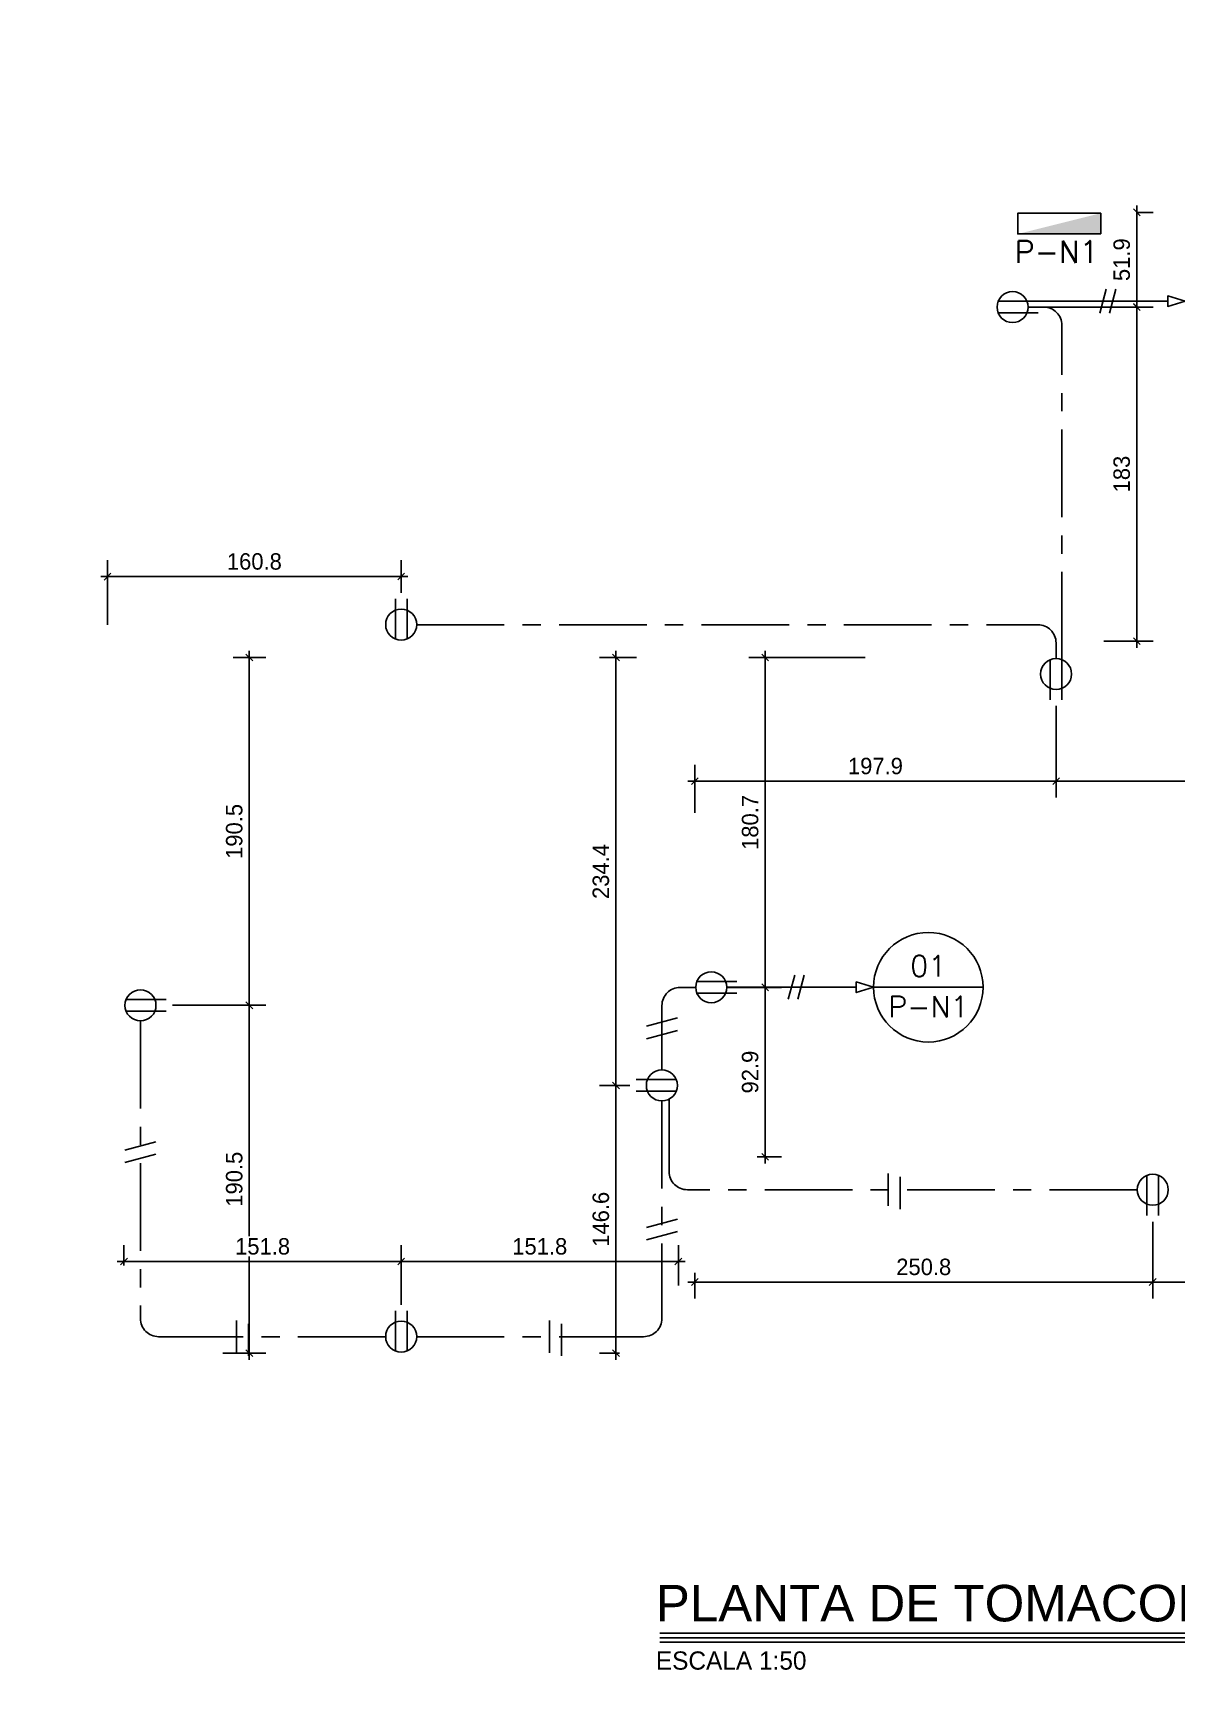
# Model space of a CAD drawing. Header units: millimetres. Extents: x 19439 to 19711, y 4351 to 4752.
# Drawn here: x 19463.34 to 19469.6, y 4513.97 to 4523.11 of the extents above; entities that cross this region are included whole.
import ezdxf
from ezdxf.enums import TextEntityAlignment as Align

# ---------------------------------------------------------------- set-up
doc = ezdxf.new("R2010")
doc.units = ezdxf.units.MM
doc.linetypes.add('ACAD_ISO04W100', pattern=[30, 24, -3, 0, -3])
for name, color, linetype in [('0 @ 0.5', 7, 'Continuous'), ('cotas', 1, 'Continuous'), ('cotas @ 500', 1, 'Continuous'), ('E-NOTE', 2, 'Continuous'), ('E-POWER', 4, 'Continuous'), ('E-POWER-CIRC', 3, 'ACAD_ISO04W100'), ('Simbols', 3, 'Continuous'), ('TEXTOS TITULOS @ 0.5', 3, 'Continuous')]:
    doc.layers.add(name, color=color, linetype=linetype)
doc.styles.add('century gothic', font='GOTHIC.TTF')
doc.styles.add('JACFER', font='romans.shx', dxfattribs={"oblique": 15})
doc.styles.add('NOTAS', font='GOTHIC.TTF')
doc.styles.add('ROMAN-S', font='romans.shx', dxfattribs={"oblique": 15})
doc.styles.add('SMCtitulos', font='sanss___.ttf')
doc.dimstyles.new('ANOTATIVE 100 SMCONSTRUCCIONES', dxfattribs={"dimscale": 0, "dimtxt": 0.18, "dimasz": 0.15, "dimexe": 0.18, "dimexo": 0.09, "dimgap": 0.1, "dimtad": 1, "dimzin": 0, "dimdsep": 46, "dimtxsty": 'century gothic', "dimblk1": 'FLECHA1', "dimblk2": 'FLECHA1', "dimsah": 1, "dimcen": 0.18, "dimdle": 0.075, "dimclrd": 1, "dimclre": 1, "dimclrt": 2, "dimaunit": 1, "dimadec": 0, "dimazin": 0, "dimtfac": 0.75, "dimtix": 1, "dimtmove": 2, "dimatfit": 3, "dimfxl": 0.09, "dimtvp": 1.5, "dimtfill": 1, "dimtolj": 1, "dimtzin": 0, "dimarcsym": 0})
doc.dimstyles.new('ANOTATIVE CM SMCONSTRUCCIONES', dxfattribs={"dimscale": 0, "dimtxt": 0.18, "dimasz": 0.15, "dimexe": 0.18, "dimexo": 0.18, "dimgap": 0.07, "dimtad": 1, "dimdec": 1, "dimlfac": 100, "dimdsep": 46, "dimtxsty": 'century gothic', "dimblk1": 'FLECHA1', "dimblk2": 'FLECHA1', "dimsah": 1, "dimcen": 0.18, "dimdle": 0.075, "dimclrd": 1, "dimclre": 1, "dimclrt": 2, "dimaunit": 1, "dimadec": 0, "dimazin": 2, "dimtfac": 0.75, "dimtdec": 1, "dimtix": 1, "dimtmove": 2, "dimatfit": 3, "dimfxl": 0.09, "dimtvp": 1.5, "dimtfill": 1, "dimtolj": 1, "dimtzin": 0, "dimarcsym": 0})

# ---------------------------------------------------------------- blocks, each defined once
blk = doc.blocks.new('FLECHA1')
at = {"color": 4}
blk.add_line((-0.24618, -0.24808), (0.24808, 0.25), dxfattribs=at)
at = {"color": 1}
blk.add_line((-1, 0), (0.49616, 0), dxfattribs=at)
blk = doc.blocks.new('*D467')
at = {"layer": 'cotas', "color": 1, "lineweight": -2, "transparency": 16777216}
for p, q in [((19614.326, 4625.8448), (19614.326, 4700.8448)), ((19570.9836, 4550.8448), (19524.326, 4550.8448)), ((19614.326, 4548.4298), (19614.326, 4550.8448)), ((19570.5339, 4548.4298), (19524.326, 4548.4298)), ((19614.326, 4473.4298), (19614.326, 4398.4298))]:
    blk.add_line(p, q, dxfattribs=at)
at = {"layer": 'Defpoints', "color": 0, "transparency": 16777216}
for p in [(19614.326, 4550.8448), (19615.9836, 4550.8448), (19615.5339, 4548.4298)]:
    blk.add_point(p, dxfattribs=at)
at = {"layer": 'cotas', "color": 1, "lineweight": -2, "transparency": 16777216, "xscale": 75, "yscale": 75, "zscale": 75}
for p, rotation in [((19614.326, 4550.8448), 270), ((19614.326, 4548.4298), 90)]:
    blk.add_blockref('FLECHA1', p, dxfattribs=dict(at, rotation=rotation))
at = {"layer": 'cotas', "color": 2, "transparency": 16777216, "insert": (19517.3376, 4549.6373), "char_height": 90, "attachment_point": 5, "rotation": 90, "style": 'century gothic', "bg_fill": 3, "box_fill_scale": 1.1, "bg_fill_color": 256, "bg_fill_true_color": 13158600, "bg_fill_transparency": 0}
blk.add_mtext('\\A1;2.42', dxfattribs=at)
blk = doc.blocks.new('*U406')
at = {"color": 2}
blk.add_line((0, 0.052), (8.462, 0.052), dxfattribs=at)
at = {"color": 250}
blk.add_line((0, 0), (8.462, 0), dxfattribs=at)
at = {"color": 7}
blk.add_line((0, -0.047), (8.462, -0.047), dxfattribs=at)
at = {"color": 0, "linetype": 'ByBlock', "lineweight": -2, "style": 'NOTAS'}
for tag, p in [('1TITLE', (0.027, 1.014)), ('2TITLE', (-0.043, 0.181))]:
    blk.add_attdef(tag, p, '', height=0.3, dxfattribs=at)
blk.add_attdef('SCALE', text='', height=0.18, dxfattribs=at).set_placement((-0.043, -0.148), align=Align.TOP_LEFT)
blk = doc.blocks.new('TOMACORRIENTE')
at = {"layer": 'E-POWER', "ltscale": 0.5}
for p, q in [((11.83, 15.92), (11.83, 16.243)), ((11.924, 15.92), (11.924, 16.243))]:
    blk.add_line(p, q, dxfattribs=at)
blk.add_circle((11.877, 16.036), 0.125, dxfattribs=at)
blk = doc.blocks.new('*D437')
at = {"color": 1, "lineweight": -2, "transparency": 16777216}
for p, q in [((19464.4311, 4519.6925), (19464.6102, 4519.6925)), ((19464.5202, 4517.8625), (19464.5202, 4519.6175)), ((19464.0987, 4517.7875), (19464.6102, 4517.7875))]:
    blk.add_line(p, q, dxfattribs=at)
at = {"layer": 'Defpoints', "color": 0, "transparency": 16777216}
for p in [(19464.3411, 4519.6925), (19464.5202, 4519.6925), (19464.0087, 4517.7875)]:
    blk.add_point(p, dxfattribs=at)
at = {"color": 1, "lineweight": -2, "transparency": 16777216, "xscale": 0.075, "yscale": 0.075, "zscale": 0.075}
for p, rotation in [((19464.5202, 4519.6925), 90), ((19464.5202, 4517.7875), 270)]:
    blk.add_blockref('FLECHA1', p, dxfattribs=dict(at, rotation=rotation))
at = {"color": 2, "transparency": 16777216, "insert": (19464.4379, 4518.74), "char_height": 0.09, "attachment_point": 5, "rotation": 90, "style": 'century gothic', "bg_fill": 3, "box_fill_scale": 1.1, "bg_fill_color": 256, "bg_fill_true_color": 13158600, "bg_fill_transparency": 0}
blk.add_mtext('\\A1;190.5', dxfattribs=at)
blk = doc.blocks.new('*D438')
at = {"color": 1, "lineweight": -2, "transparency": 16777216}
for p, q in [((19464.0987, 4517.7875), (19464.6102, 4517.7875)), ((19464.5202, 4517.7125), (19464.5202, 4515.9575)), ((19464.3753, 4515.8825), (19464.6102, 4515.8825))]:
    blk.add_line(p, q, dxfattribs=at)
at = {"layer": 'Defpoints', "color": 0, "transparency": 16777216}
for p in [(19464.0087, 4517.7875), (19464.2853, 4515.8825), (19464.5202, 4515.8825)]:
    blk.add_point(p, dxfattribs=at)
at = {"color": 1, "lineweight": -2, "transparency": 16777216, "xscale": 0.075, "yscale": 0.075, "zscale": 0.075}
for p, rotation in [((19464.5202, 4517.7875), 90), ((19464.5202, 4515.8825), 270)]:
    blk.add_blockref('FLECHA1', p, dxfattribs=dict(at, rotation=rotation))
at = {"color": 2, "transparency": 16777216, "insert": (19464.4379, 4516.835), "char_height": 0.09, "attachment_point": 5, "rotation": 90, "style": 'century gothic', "bg_fill": 3, "box_fill_scale": 1.1, "bg_fill_color": 256, "bg_fill_true_color": 13158600, "bg_fill_transparency": 0}
blk.add_mtext('\\A1;190.5', dxfattribs=at)
blk = doc.blocks.new('*D439')
at = {"color": 1, "lineweight": -2, "transparency": 16777216}
for p, q in [((19463.8337, 4516.3622), (19463.8337, 4516.4745)), ((19465.3518, 4516.1475), (19465.3518, 4516.4745)), ((19463.9087, 4516.3845), (19465.2768, 4516.3845))]:
    blk.add_line(p, q, dxfattribs=at)
at = {"layer": 'Defpoints', "color": 0, "transparency": 16777216}
for p in [(19465.3518, 4516.3845), (19463.8337, 4516.2722), (19465.3518, 4516.0575)]:
    blk.add_point(p, dxfattribs=at)
at = {"color": 1, "lineweight": -2, "transparency": 16777216, "xscale": 0.075, "yscale": 0.075, "zscale": 0.075, "rotation": 180}
blk.add_blockref('FLECHA1', (19463.8337, 4516.3845), dxfattribs=at)
at = {"color": 1, "lineweight": -2, "transparency": 16777216, "xscale": 0.075, "yscale": 0.075, "zscale": 0.075}
blk.add_blockref('FLECHA1', (19465.3518, 4516.3845), dxfattribs=at)
at = {"color": 2, "transparency": 16777216, "insert": (19464.5928, 4516.4668), "char_height": 0.09, "attachment_point": 5, "style": 'century gothic', "bg_fill": 3, "box_fill_scale": 1.1, "bg_fill_color": 256, "bg_fill_true_color": 13158600, "bg_fill_transparency": 0}
blk.add_mtext('\\A1;151.8', dxfattribs=at)
blk = doc.blocks.new('*D440')
at = {"color": 1, "lineweight": -2, "transparency": 16777216}
for p, q in [((19465.3518, 4516.1475), (19465.3518, 4516.4745)), ((19466.8699, 4516.2522), (19466.8699, 4516.4745)), ((19465.4268, 4516.3845), (19466.7949, 4516.3845))]:
    blk.add_line(p, q, dxfattribs=at)
at = {"layer": 'Defpoints', "color": 0, "transparency": 16777216}
for p in [(19466.8699, 4516.3845), (19466.8699, 4516.1622), (19465.3518, 4516.0575)]:
    blk.add_point(p, dxfattribs=at)
at = {"color": 1, "lineweight": -2, "transparency": 16777216, "xscale": 0.075, "yscale": 0.075, "zscale": 0.075, "rotation": 180}
blk.add_blockref('FLECHA1', (19465.3518, 4516.3845), dxfattribs=at)
at = {"color": 1, "lineweight": -2, "transparency": 16777216, "xscale": 0.075, "yscale": 0.075, "zscale": 0.075}
blk.add_blockref('FLECHA1', (19466.8699, 4516.3845), dxfattribs=at)
at = {"color": 2, "transparency": 16777216, "insert": (19466.1109, 4516.4668), "char_height": 0.09, "attachment_point": 5, "style": 'century gothic', "bg_fill": 3, "box_fill_scale": 1.1, "bg_fill_color": 256, "bg_fill_true_color": 13158600, "bg_fill_transparency": 0}
blk.add_mtext('\\A1;151.8', dxfattribs=at)
blk = doc.blocks.new('*D441')
at = {"color": 1, "lineweight": -2, "transparency": 16777216}
for p, q in [((19466.6049, 4517.3485), (19466.4382, 4517.3485)), ((19466.5282, 4517.2735), (19466.5282, 4515.9575)), ((19466.5483, 4515.8825), (19466.4382, 4515.8825))]:
    blk.add_line(p, q, dxfattribs=at)
at = {"layer": 'Defpoints', "color": 0, "transparency": 16777216}
for p in [(19466.6949, 4517.3485), (19466.5282, 4515.8825), (19466.6383, 4515.8825)]:
    blk.add_point(p, dxfattribs=at)
at = {"color": 1, "lineweight": -2, "transparency": 16777216, "xscale": 0.075, "yscale": 0.075, "zscale": 0.075}
for p, rotation in [((19466.5282, 4517.3485), 90), ((19466.5282, 4515.8825), 270)]:
    blk.add_blockref('FLECHA1', p, dxfattribs=dict(at, rotation=rotation))
at = {"color": 2, "transparency": 16777216, "insert": (19466.4459, 4516.6155), "char_height": 0.09, "attachment_point": 5, "rotation": 90, "style": 'century gothic', "bg_fill": 3, "box_fill_scale": 1.1, "bg_fill_color": 256, "bg_fill_true_color": 13158600, "bg_fill_transparency": 0}
blk.add_mtext('\\A1;146.6', dxfattribs=at)
blk = doc.blocks.new('*D442')
at = {"color": 1, "lineweight": -2, "transparency": 16777216}
for p, q in [((19466.6415, 4519.6925), (19466.4382, 4519.6925)), ((19466.5282, 4517.4235), (19466.5282, 4519.6175)), ((19466.6049, 4517.3485), (19466.4382, 4517.3485))]:
    blk.add_line(p, q, dxfattribs=at)
at = {"layer": 'Defpoints', "color": 0, "transparency": 16777216}
for p in [(19466.5282, 4519.6925), (19466.7315, 4519.6925), (19466.6949, 4517.3485)]:
    blk.add_point(p, dxfattribs=at)
at = {"color": 1, "lineweight": -2, "transparency": 16777216, "xscale": 0.075, "yscale": 0.075, "zscale": 0.075}
for p, rotation in [((19466.5282, 4519.6925), 90), ((19466.5282, 4517.3485), 270)]:
    blk.add_blockref('FLECHA1', p, dxfattribs=dict(at, rotation=rotation))
at = {"color": 2, "transparency": 16777216, "insert": (19466.4459, 4518.5205), "char_height": 0.09, "attachment_point": 5, "rotation": 90, "style": 'century gothic', "bg_fill": 3, "box_fill_scale": 1.1, "bg_fill_color": 256, "bg_fill_true_color": 13158600, "bg_fill_transparency": 0}
blk.add_mtext('\\A1;234.4', dxfattribs=at)
blk = doc.blocks.new('*D443')
at = {"color": 1, "lineweight": -2, "transparency": 16777216}
for p, q in [((19468.9387, 4519.4275), (19468.9387, 4518.9255)), ((19466.9599, 4518.8421), (19466.9599, 4519.1055)), ((19467.0349, 4519.0155), (19468.8637, 4519.0155))]:
    blk.add_line(p, q, dxfattribs=at)
at = {"layer": 'Defpoints', "color": 0, "transparency": 16777216}
for p in [(19468.9387, 4519.5175), (19468.9387, 4519.0155), (19466.9599, 4518.7521)]:
    blk.add_point(p, dxfattribs=at)
at = {"color": 1, "lineweight": -2, "transparency": 16777216, "xscale": 0.075, "yscale": 0.075, "zscale": 0.075, "rotation": 180}
blk.add_blockref('FLECHA1', (19466.9599, 4519.0155), dxfattribs=at)
at = {"color": 1, "lineweight": -2, "transparency": 16777216, "xscale": 0.075, "yscale": 0.075, "zscale": 0.075}
blk.add_blockref('FLECHA1', (19468.9387, 4519.0155), dxfattribs=at)
at = {"color": 2, "transparency": 16777216, "insert": (19467.9493, 4519.0978), "char_height": 0.09, "attachment_point": 5, "style": 'century gothic', "bg_fill": 3, "box_fill_scale": 1.1, "bg_fill_color": 256, "bg_fill_true_color": 13158600, "bg_fill_transparency": 0}
blk.add_mtext('\\A1;197.9', dxfattribs=at)
blk = doc.blocks.new('*D444')
at = {"color": 1, "lineweight": -2, "transparency": 16777216}
for p, q in [((19470.8074, 4519.5893), (19470.8074, 4518.9255)), ((19468.9387, 4519.4275), (19468.9387, 4518.9255)), ((19469.0137, 4519.0155), (19470.7324, 4519.0155))]:
    blk.add_line(p, q, dxfattribs=at)
at = {"layer": 'Defpoints', "color": 0, "transparency": 16777216}
for p in [(19470.8074, 4519.6793), (19468.9387, 4519.5175), (19470.8074, 4519.0155)]:
    blk.add_point(p, dxfattribs=at)
at = {"color": 1, "lineweight": -2, "transparency": 16777216, "xscale": 0.075, "yscale": 0.075, "zscale": 0.075, "rotation": 180}
blk.add_blockref('FLECHA1', (19468.9387, 4519.0155), dxfattribs=at)
at = {"color": 1, "lineweight": -2, "transparency": 16777216, "xscale": 0.075, "yscale": 0.075, "zscale": 0.075}
blk.add_blockref('FLECHA1', (19470.8074, 4519.0155), dxfattribs=at)
at = {"color": 2, "transparency": 16777216, "insert": (19469.8731, 4519.0978), "char_height": 0.09, "attachment_point": 5, "style": 'century gothic', "bg_fill": 3, "box_fill_scale": 1.1, "bg_fill_color": 256, "bg_fill_true_color": 13158600, "bg_fill_transparency": 0}
blk.add_mtext('\\A1;186.9', dxfattribs=at)
blk = doc.blocks.new('*D445')
at = {"color": 1, "lineweight": -2, "transparency": 16777216}
for p, q in [((19469.4679, 4516.6025), (19469.4679, 4516.182)), ((19466.9599, 4516.3226), (19466.9599, 4516.182)), ((19469.3929, 4516.272), (19467.0349, 4516.272))]:
    blk.add_line(p, q, dxfattribs=at)
at = {"layer": 'Defpoints', "color": 0, "transparency": 16777216}
for p in [(19469.4679, 4516.6925), (19466.9599, 4516.4126), (19466.9599, 4516.272)]:
    blk.add_point(p, dxfattribs=at)
at = {"color": 1, "lineweight": -2, "transparency": 16777216, "xscale": 0.075, "yscale": 0.075, "zscale": 0.075, "rotation": 180}
blk.add_blockref('FLECHA1', (19466.9599, 4516.272), dxfattribs=at)
at = {"color": 1, "lineweight": -2, "transparency": 16777216, "xscale": 0.075, "yscale": 0.075, "zscale": 0.075}
blk.add_blockref('FLECHA1', (19469.4679, 4516.272), dxfattribs=at)
at = {"color": 2, "transparency": 16777216, "insert": (19468.2139, 4516.3543), "char_height": 0.09, "attachment_point": 5, "style": 'century gothic', "bg_fill": 3, "box_fill_scale": 1.1, "bg_fill_color": 256, "bg_fill_true_color": 13158600, "bg_fill_transparency": 0}
blk.add_mtext('\\A1;250.8', dxfattribs=at)
blk = doc.blocks.new('*D446')
at = {"color": 1, "lineweight": -2, "transparency": 16777216}
for p, q in [((19469.4679, 4516.6025), (19469.4679, 4516.182)), ((19470.8074, 4516.4429), (19470.8074, 4516.182)), ((19469.5429, 4516.272), (19470.7324, 4516.272))]:
    blk.add_line(p, q, dxfattribs=at)
at = {"layer": 'Defpoints', "color": 0, "transparency": 16777216}
for p in [(19469.4679, 4516.6925), (19470.8074, 4516.5329), (19470.8074, 4516.272)]:
    blk.add_point(p, dxfattribs=at)
at = {"color": 1, "lineweight": -2, "transparency": 16777216, "xscale": 0.075, "yscale": 0.075, "zscale": 0.075, "rotation": 180}
blk.add_blockref('FLECHA1', (19469.4679, 4516.272), dxfattribs=at)
at = {"color": 1, "lineweight": -2, "transparency": 16777216, "xscale": 0.075, "yscale": 0.075, "zscale": 0.075}
blk.add_blockref('FLECHA1', (19470.8074, 4516.272), dxfattribs=at)
at = {"color": 2, "transparency": 16777216, "insert": (19470.1377, 4516.3543), "char_height": 0.09, "attachment_point": 5, "style": 'century gothic', "bg_fill": 3, "box_fill_scale": 1.1, "bg_fill_color": 256, "bg_fill_true_color": 13158600, "bg_fill_transparency": 0}
blk.add_mtext('\\A1;133.9', dxfattribs=at)
blk = doc.blocks.new('*D453')
at = {"color": 1, "lineweight": -2, "transparency": 16777216}
for p, q in [((19463.7437, 4519.8725), (19463.7437, 4520.2259)), ((19465.3518, 4520.0475), (19465.3518, 4520.2259)), ((19465.2768, 4520.1359), (19463.8187, 4520.1359))]:
    blk.add_line(p, q, dxfattribs=at)
at = {"layer": 'Defpoints', "color": 0, "transparency": 16777216}
for p in [(19463.7437, 4520.1359), (19465.3518, 4519.9575), (19463.7437, 4519.7825)]:
    blk.add_point(p, dxfattribs=at)
at = {"color": 1, "lineweight": -2, "transparency": 16777216, "xscale": 0.075, "yscale": 0.075, "zscale": 0.075, "rotation": 180}
blk.add_blockref('FLECHA1', (19463.7437, 4520.1359), dxfattribs=at)
at = {"color": 1, "lineweight": -2, "transparency": 16777216, "xscale": 0.075, "yscale": 0.075, "zscale": 0.075}
blk.add_blockref('FLECHA1', (19465.3518, 4520.1359), dxfattribs=at)
at = {"color": 2, "transparency": 16777216, "insert": (19464.5478, 4520.2182), "char_height": 0.09, "attachment_point": 5, "style": 'century gothic', "bg_fill": 3, "box_fill_scale": 1.1, "bg_fill_color": 256, "bg_fill_true_color": 13158600, "bg_fill_transparency": 0}
blk.add_mtext('\\A1;160.8', dxfattribs=at)
blk = doc.blocks.new('*D456')
at = {"color": 1, "lineweight": -2, "transparency": 16777216}
for p, q in [((19468.7899, 4521.6122), (19469.4706, 4521.6122)), ((19469.3806, 4521.5372), (19469.3806, 4519.8575)), ((19469.1996, 4519.7825), (19469.4706, 4519.7825))]:
    blk.add_line(p, q, dxfattribs=at)
at = {"layer": 'Defpoints', "color": 0, "transparency": 16777216}
for p in [(19468.6999, 4521.6122), (19469.1096, 4519.7825), (19469.3806, 4519.7825)]:
    blk.add_point(p, dxfattribs=at)
at = {"color": 1, "lineweight": -2, "transparency": 16777216, "xscale": 0.075, "yscale": 0.075, "zscale": 0.075}
for p, rotation in [((19469.3806, 4521.6122), 90), ((19469.3806, 4519.7825), 270)]:
    blk.add_blockref('FLECHA1', p, dxfattribs=dict(at, rotation=rotation))
at = {"color": 2, "transparency": 16777216, "insert": (19469.2984, 4520.6974), "char_height": 0.09, "attachment_point": 5, "rotation": 90, "style": 'century gothic', "bg_fill": 3, "box_fill_scale": 1.1, "bg_fill_color": 256, "bg_fill_true_color": 13158600, "bg_fill_transparency": 0}
blk.add_mtext('\\A1;183', dxfattribs=at)
blk = doc.blocks.new('*D457')
at = {"color": 1, "lineweight": -2, "transparency": 16777216}
for p, q in [((19469.3776, 4522.1309), (19469.4706, 4522.1309)), ((19469.3806, 4521.6872), (19469.3806, 4522.0559)), ((19469.4219, 4521.6122), (19469.4706, 4521.6122))]:
    blk.add_line(p, q, dxfattribs=at)
at = {"layer": 'Defpoints', "color": 0, "transparency": 16777216}
for p in [(19469.2876, 4522.1309), (19469.3806, 4522.1309), (19469.3319, 4521.6122)]:
    blk.add_point(p, dxfattribs=at)
at = {"color": 1, "lineweight": -2, "transparency": 16777216, "xscale": 0.075, "yscale": 0.075, "zscale": 0.075}
for p, rotation in [((19469.3806, 4522.1309), 90), ((19469.3806, 4521.6122), 270)]:
    blk.add_blockref('FLECHA1', p, dxfattribs=dict(at, rotation=rotation))
at = {"color": 2, "transparency": 16777216, "insert": (19469.2984, 4521.8716), "char_height": 0.09, "attachment_point": 5, "rotation": 90, "style": 'century gothic', "bg_fill": 3, "box_fill_scale": 1.1, "bg_fill_color": 256, "bg_fill_true_color": 13158600, "bg_fill_transparency": 0}
blk.add_mtext('\\A1;51.9', dxfattribs=at)
blk = doc.blocks.new('*D458')
at = {"color": 1, "lineweight": -2, "transparency": 16777216}
for p, q in [((19467.1399, 4517.886), (19467.4357, 4517.886)), ((19467.3457, 4517.811), (19467.3457, 4517.0325)), ((19467.301, 4516.9575), (19467.4357, 4516.9575))]:
    blk.add_line(p, q, dxfattribs=at)
at = {"layer": 'Defpoints', "color": 0, "transparency": 16777216}
for p in [(19467.0499, 4517.886), (19467.211, 4516.9575), (19467.3457, 4516.9575)]:
    blk.add_point(p, dxfattribs=at)
at = {"color": 1, "lineweight": -2, "transparency": 16777216, "xscale": 0.075, "yscale": 0.075, "zscale": 0.075}
for p, rotation in [((19467.3457, 4517.886), 90), ((19467.3457, 4516.9575), 270)]:
    blk.add_blockref('FLECHA1', p, dxfattribs=dict(at, rotation=rotation))
at = {"color": 2, "transparency": 16777216, "insert": (19467.2634, 4517.4218), "char_height": 0.09, "attachment_point": 5, "rotation": 90, "style": 'century gothic', "bg_fill": 3, "box_fill_scale": 1.1, "bg_fill_color": 256, "bg_fill_true_color": 13158600, "bg_fill_transparency": 0}
blk.add_mtext('\\A1;92.9', dxfattribs=at)
blk = doc.blocks.new('*D459')
at = {"color": 1, "lineweight": -2, "transparency": 16777216}
for p, q in [((19467.8923, 4519.6925), (19467.2557, 4519.6925)), ((19467.3457, 4517.961), (19467.3457, 4519.6175)), ((19467.1399, 4517.886), (19467.4357, 4517.886))]:
    blk.add_line(p, q, dxfattribs=at)
at = {"layer": 'Defpoints', "color": 0, "transparency": 16777216}
for p in [(19467.3457, 4519.6925), (19467.9823, 4519.6925), (19467.0499, 4517.886)]:
    blk.add_point(p, dxfattribs=at)
at = {"color": 1, "lineweight": -2, "transparency": 16777216, "xscale": 0.075, "yscale": 0.075, "zscale": 0.075}
for p, rotation in [((19467.3457, 4519.6925), 90), ((19467.3457, 4517.886), 270)]:
    blk.add_blockref('FLECHA1', p, dxfattribs=dict(at, rotation=rotation))
at = {"color": 2, "transparency": 16777216, "insert": (19467.2634, 4518.7893), "char_height": 0.09, "attachment_point": 5, "rotation": 90, "style": 'century gothic', "bg_fill": 3, "box_fill_scale": 1.1, "bg_fill_color": 256, "bg_fill_true_color": 13158600, "bg_fill_transparency": 0}
blk.add_mtext('\\A1;180.7', dxfattribs=at)
blk = doc.blocks.new('*U750')
at = {"layer": 'cotas @ 500'}
dim = blk.add_linear_dim(base=(19614.3260382735, 4550.8448237801), p1=(19615.5338597089, 4548.4298237801), p2=(19615.9836080801, 4550.8448237801), angle=90, dimstyle='ANOTATIVE 100 SMCONSTRUCCIONES', override={"dimscale": 500, "dimtix": 1, "dimtofl": 1, "dimtmove": 1, "dimatfit": 1}, dxfattribs=at)
dim.commit()
dim.dimension.update_dxf_attribs({"geometry": '*D467', "text_midpoint": (19517.3375950376, 4549.6373237801)})

msp = doc.modelspace()

# ---------------------------------------------------------------- block references
at = {"layer": 'cotas'}
msp.add_blockref('*U750', (0, 0), dxfattribs=at)

# ---------------------------------------------------------------- next in the draw order: hatches: boundary and pattern name
at = {"layer": 'Simbols', "ltscale": 0.035}
msp.add_hatch(color=2, dxfattribs=at).paths.add_polyline_path([(19469.1831, 4522.1259), (19468.7292, 4522.0125), (19469.1831, 4522.0125)])

# ---------------------------------------------------------------- next in the draw order: linework, layer by layer
at = {"layer": 'E-NOTE', "ltscale": 0.5}
for p, q in [((19468.8407, 4521.6443), (19469.5502, 4521.6443)), ((19469.1779, 4521.5789), (19469.2129, 4521.7096)), ((19469.2305, 4521.5789), (19469.2655, 4521.7096)), ((19467.4722, 4517.8213), (19467.5072, 4517.952)), ((19467.5247, 4517.8213), (19467.5597, 4517.952)), ((19467.1349, 4517.8866), (19467.8444, 4517.8866))]:
    msp.add_line(p, q, dxfattribs=at)
at = {"layer": 'E-NOTE'}
msp.add_line((19467.939, 4517.8866), (19468.539, 4517.8866), dxfattribs=at)
at = {"layer": 'E-NOTE', "ltscale": 0.5}
for points in [[(19469.6448, 4521.6443), (19469.5502, 4521.6154), (19469.5502, 4521.6732)], [(19467.939, 4517.8866), (19467.8444, 4517.8577), (19467.8444, 4517.9155)]]:
    msp.add_lwpolyline(points, close=True, dxfattribs=at)
at = {"layer": 'E-NOTE'}
msp.add_circle((19468.239, 4517.8866), 0.3, dxfattribs=at)
at = {"layer": 'E-POWER-CIRC', "ltscale": 0.02}
for p, q in [((19468.7849, 4521.6122), (19468.8708, 4521.6122)), ((19468.9708, 4519.6813), (19468.9708, 4521.5122)), ((19465.4368, 4519.8725), (19468.8387, 4519.8725)), ((19468.9387, 4519.6875), (19468.9387, 4519.7725)), ((19466.9649, 4517.886), (19466.8799, 4517.886)), ((19466.7799, 4517.4335), (19466.7799, 4517.786)), ((19463.9237, 4517.7025), (19463.9237, 4516.0725)), ((19466.7799, 4517.2635), (19466.7799, 4516.0725)), ((19466.8193, 4517.2732), (19466.8193, 4516.8775)), ((19469.3829, 4516.7775), (19466.9193, 4516.7775)), ((19465.2668, 4515.9725), (19464.0237, 4515.9725)), ((19465.4368, 4515.9725), (19466.6799, 4515.9725))]:
    msp.add_line(p, q, dxfattribs=at)
at = {"layer": 'E-POWER-CIRC'}
for p, q in [((19466.6947, 4517.6733), (19466.8647, 4517.7188)), ((19466.6947, 4517.6049), (19466.8647, 4517.6505)), ((19463.8385, 4516.9949), (19464.0085, 4517.0404)), ((19463.8385, 4516.9265), (19464.0085, 4516.9721)), ((19468.0196, 4516.6896), (19468.0195, 4516.8655)), ((19468.0856, 4516.6719), (19468.0855, 4516.8479)), ((19466.6947, 4516.5707), (19466.8647, 4516.6162)), ((19466.6947, 4516.5024), (19466.8647, 4516.5479)), ((19464.4505, 4515.8845), (19464.4504, 4516.0605)), ((19464.5165, 4515.8669), (19464.5164, 4516.0428)), ((19466.1642, 4515.8846), (19466.1641, 4516.0605)), ((19466.2302, 4515.8669), (19466.2301, 4516.0429))]:
    msp.add_line(p, q, dxfattribs=at)
at = {"layer": 'E-POWER-CIRC', "ltscale": 0.02}
for centre, start, end in [((19468.8708, 4521.5122), 0, 90), ((19468.8387, 4519.7725), 0, 90), ((19466.8799, 4517.786), 90, 180), ((19466.9193, 4516.8775), 180, 270), ((19464.0237, 4516.0725), 180, 270), ((19466.6799, 4516.0725), 270, 0)]:
    msp.add_arc(centre, 0.1, start, end, dxfattribs=at)
at = {"layer": 'Simbols', "ltscale": 0.035}
msp.add_lwpolyline([(19469.1831, 4522.0125), (19468.7292, 4522.0125), (19468.7292, 4522.1259), (19469.1831, 4522.1259)], close=True, dxfattribs=at)

# ---------------------------------------------------------------- next in the draw order: block references
at = {"layer": 'E-POWER', "ltscale": 0.5, "yscale": 0.68, "zscale": 0.68}
for p, xscale, rotation in [((19457.7958, 4513.5356), -0.68, 270), ((19477.0152, 4530.5067), 0.68, 180), ((19456.1458, 4525.9626), 0.68, 270), ((19453.0196, 4509.711), -0.68, 270), ((19477.6841, 4525.4251), -0.68, 90), ((19477.5445, 4527.6817), 0.68, 180)]:
    msp.add_blockref('TOMACORRIENTE', p, dxfattribs=dict(at, xscale=xscale, rotation=rotation))
at = {"layer": 'E-POWER', "ltscale": 0.5, "xscale": -0.68, "yscale": 0.68, "zscale": 0.68}
for p in [(19473.4284, 4508.9684), (19473.4284, 4505.0684)]:
    msp.add_blockref('TOMACORRIENTE', p, dxfattribs=at)
at = {"layer": 'TEXTOS TITULOS @ 0.5'}
ref = msp.add_blockref('*U406', (19466.7683, 4514.3225), dxfattribs=dict(at, xscale=0.5, yscale=0.5, zscale=0.5))
ref.add_attrib('2TITLE', 'PLANTA DE TOMACORRIENTES', (19466.7467, 4514.4131), dxfattribs={"layer": '0', "color": 0, "linetype": 'ByBlock', "lineweight": -2, "height": 0.2, "style": 'SMCtitulos'})
ref.add_attrib('SCALE', 'ESCALA 1:50', dxfattribs={"layer": '0', "color": 0, "linetype": 'ByBlock', "lineweight": -2, "height": 0.1, "style": 'NOTAS'}).set_placement((19466.7467, 4514.2487), align=Align.TOP_LEFT)

# ---------------------------------------------------------------- next in the draw order: texts
at = {"layer": 'E-NOTE', "style": 'ROMAN-S'}
for s, p in [('01', (19468.239, 4517.9455)), ('P-N1', (19468.239, 4517.7221))]:
    msp.add_text(s, height=0.11539, dxfattribs=at).set_placement(p, align=Align.CENTER)
at = {"layer": 'E-POWER', "color": 2, "ltscale": 0.5, "style": 'JACFER'}
msp.add_text('P-N1', height=0.12, dxfattribs=at).set_placement((19468.7132, 4521.855))

# ---------------------------------------------------------------- next in the draw order: dimensions: what is measured, and where the dimension line sits
at = {"layer": '0 @ 0.5'}
for base, p1, p2, picture, middle in [((19469.3806, 4519.7825), (19468.6999, 4521.6122), (19469.1096, 4519.7825), '*D456', (19469.2984, 4520.6974)), ((19464.5202, 4519.6925), (19464.0087, 4517.7875), (19464.3411, 4519.6925), '*D437', (19464.4379, 4518.74)), ((19467.34568, 4516.95753), (19467.04993, 4517.88604), (19467.21102, 4516.95753), '*D458', (19467.26342, 4517.42178))]:
    dim = msp.add_linear_dim(base=base, p1=p1, p2=p2, angle=90, dimstyle='ANOTATIVE CM SMCONSTRUCCIONES', override={"dimscale": 0.5, "dimtix": 1, "dimtofl": 1, "dimtmove": 2, "dimatfit": 3}, dxfattribs=at)
    dim.commit()
    dim.dimension.update_dxf_attribs({"geometry": picture, "text_midpoint": middle})
for base, p1, p2, picture, middle in [((19463.7437, 4520.1359), (19465.3518, 4519.9575), (19463.7437, 4519.7825), '*D453', (19464.5478, 4520.2182)), ((19468.9387, 4519.0155), (19466.9599, 4518.7521), (19468.9387, 4519.5175), '*D443', (19467.9493, 4519.0978))]:
    dim = msp.add_linear_dim(base=base, p1=p1, p2=p2, dimstyle='ANOTATIVE CM SMCONSTRUCCIONES', override={"dimscale": 0.5, "dimtix": 1, "dimtofl": 1, "dimtmove": 2, "dimatfit": 3}, dxfattribs=at)
    dim.commit()
    dim.dimension.update_dxf_attribs({"geometry": picture, "text_midpoint": middle})

# ---------------------------------------------------------------- next in the draw order: dimensions: what is measured, and where the dimension line sits
for base, p1, p2, picture, middle in [((19469.3806, 4522.1309), (19469.3319, 4521.6122), (19469.2876, 4522.1309), '*D457', (19469.2984, 4521.8716)), ((19467.34568, 4519.692544), (19467.049925, 4517.886038), (19467.982342, 4519.692544), '*D459', (19467.263416, 4518.789291)), ((19464.5202, 4515.8825), (19464.0087, 4517.7875), (19464.2853, 4515.8825), '*D438', (19464.4379, 4516.835))]:
    dim = msp.add_linear_dim(base=base, p1=p1, p2=p2, angle=90, dimstyle='ANOTATIVE CM SMCONSTRUCCIONES', override={"dimscale": 0.5, "dimtix": 1, "dimtofl": 1, "dimtmove": 2, "dimatfit": 3}, dxfattribs=at)
    dim.commit()
    dim.dimension.update_dxf_attribs({"geometry": picture, "text_midpoint": middle})
dim = msp.add_linear_dim(base=(19470.8074, 4519.0155), p1=(19468.9387, 4519.5175), p2=(19470.8074, 4519.6793), dimstyle='ANOTATIVE CM SMCONSTRUCCIONES', override={"dimscale": 0.5, "dimtix": 1, "dimtofl": 1, "dimtmove": 2, "dimatfit": 3}, dxfattribs=at)
dim.commit()
dim.dimension.update_dxf_attribs({"geometry": '*D444', "text_midpoint": (19469.8731, 4519.0978)})

# ---------------------------------------------------------------- next in the draw order: dimensions: what is measured, and where the dimension line sits
dim = msp.add_linear_dim(base=(19465.3518, 4516.3845), p1=(19463.8337, 4516.2722), p2=(19465.3518, 4516.0575), dimstyle='ANOTATIVE CM SMCONSTRUCCIONES', override={"dimscale": 0.5, "dimtix": 1, "dimtofl": 1, "dimtmove": 2, "dimatfit": 3}, dxfattribs=at)
dim.commit()
dim.dimension.update_dxf_attribs({"geometry": '*D439', "text_midpoint": (19464.5928, 4516.4668)})

# ---------------------------------------------------------------- next in the draw order: dimensions: what is measured, and where the dimension line sits
dim = msp.add_linear_dim(base=(19466.8699, 4516.3845), p1=(19465.3518, 4516.0575), p2=(19466.8699, 4516.1622), dimstyle='ANOTATIVE CM SMCONSTRUCCIONES', override={"dimscale": 0.5, "dimtix": 1, "dimtofl": 1, "dimtmove": 2, "dimatfit": 3}, dxfattribs=at)
dim.commit()
dim.dimension.update_dxf_attribs({"geometry": '*D440', "text_midpoint": (19466.1109, 4516.4668)})

# ---------------------------------------------------------------- next in the draw order: dimensions: what is measured, and where the dimension line sits
dim = msp.add_linear_dim(base=(19466.5282, 4515.8825), p1=(19466.6949, 4517.3485), p2=(19466.6383, 4515.8825), angle=90, dimstyle='ANOTATIVE CM SMCONSTRUCCIONES', override={"dimscale": 0.5, "dimtix": 1, "dimtofl": 1, "dimtmove": 2, "dimatfit": 3}, dxfattribs=at)
dim.commit()
dim.dimension.update_dxf_attribs({"geometry": '*D441', "text_midpoint": (19466.4459, 4516.6155)})
dim = msp.add_linear_dim(base=(19466.9599, 4516.272), p1=(19469.4679, 4516.6925), p2=(19466.9599, 4516.4126), dimstyle='ANOTATIVE CM SMCONSTRUCCIONES', override={"dimscale": 0.5, "dimtix": 1, "dimtofl": 1, "dimtmove": 2, "dimatfit": 3}, dxfattribs=at)
dim.commit()
dim.dimension.update_dxf_attribs({"geometry": '*D445', "text_midpoint": (19468.2139, 4516.3543)})

# ---------------------------------------------------------------- next in the draw order: dimensions: what is measured, and where the dimension line sits
dim = msp.add_linear_dim(base=(19466.5282, 4519.6925), p1=(19466.6949, 4517.3485), p2=(19466.7315, 4519.6925), angle=90, dimstyle='ANOTATIVE CM SMCONSTRUCCIONES', override={"dimscale": 0.5, "dimtix": 1, "dimtofl": 1, "dimtmove": 2, "dimatfit": 3}, dxfattribs=at)
dim.commit()
dim.dimension.update_dxf_attribs({"geometry": '*D442', "text_midpoint": (19466.4459, 4518.5205)})
dim = msp.add_linear_dim(base=(19470.8074250199, 4516.2720071199), p1=(19469.4679250199, 4516.6925307825), p2=(19470.8074250199, 4516.5328776368), dimstyle='ANOTATIVE CM SMCONSTRUCCIONES', override={"dimscale": 0.5, "dimtix": 1, "dimtofl": 1, "dimtmove": 2, "dimatfit": 3}, dxfattribs=at)
dim.commit()
dim.dimension.update_dxf_attribs({"geometry": '*D446', "text_midpoint": (19470.1376750199, 4516.354270886)})

doc.saveas('drawing.dxf')
